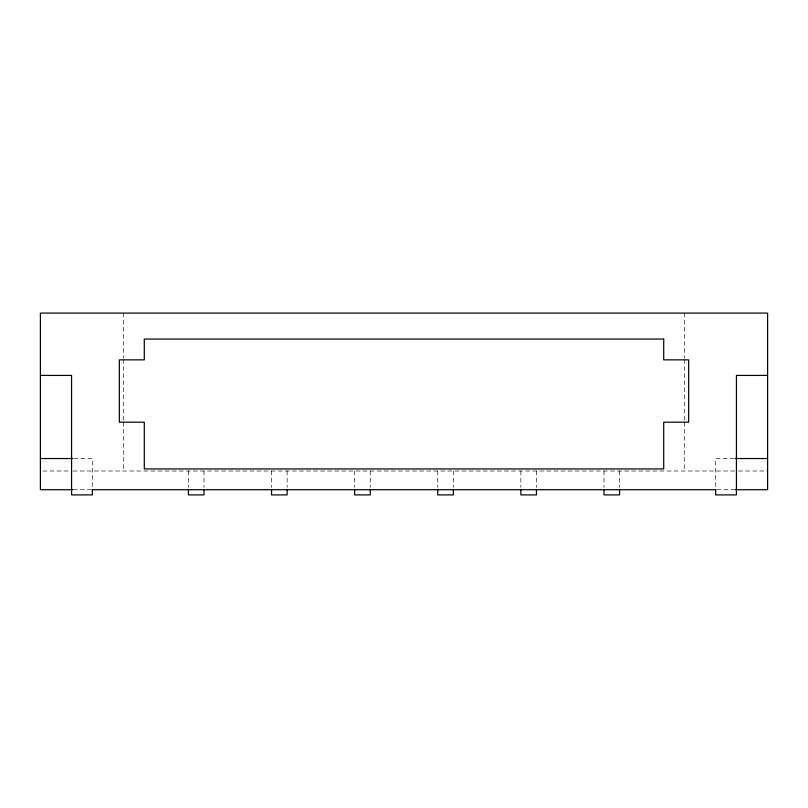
<?xml version="1.0" encoding="UTF-8"?>
<svg xmlns="http://www.w3.org/2000/svg" width="808" height="808" viewBox="0 0 808 808"><rect width="100%" height="100%" fill="white"/><g stroke="black" fill="none" stroke-linecap="round" stroke-linejoin="round"><path stroke-width="0.61" stroke-dasharray="4.04 3.03" d="M73.791 458.54L92.344 458.54L92.344 487.214M734.209 458.54L715.656 458.54L715.656 487.214M42.915 471.003L71.963 471.003M73.144 471.003L737.381 471.003M738.562 471.003L767.6 471.003M73.225 489.709L91.102 489.709M716.898 489.709L734.775 489.709M684.487 313.1L684.487 358.217M684.487 359.469L684.487 420.877M684.487 422.13L684.487 471.003M619.564 471.003L619.564 487.355M603.98 471.003L603.98 487.355M536.451 471.003L536.451 487.355M520.867 471.003L520.867 487.355M453.349 471.003L453.349 487.355M437.764 471.003L437.764 487.355M370.236 471.003L370.236 487.355M354.651 471.003L354.651 487.355M287.133 471.003L287.133 487.355M271.549 471.003L271.549 487.355M204.02 471.003L204.02 487.355M188.436 471.003L188.436 487.355M123.513 313.1L123.513 358.217M123.513 359.469L123.513 420.877M123.513 422.13L123.513 471.003"/><path stroke-width="1.21" d="M40.4 375.427L71.569 375.427L71.569 494.9L92.344 494.9L92.344 489.709M767.6 375.427L736.431 375.427L736.431 494.9L715.656 494.9L715.656 489.709M40.4 458.54L72.558 458.54M735.442 458.54L767.6 458.54M72.558 489.709L40.4 489.709L40.4 313.1L767.6 313.1L767.6 489.709L735.442 489.709M92.162 489.709L715.837 489.709M619.564 489.87L619.564 494.9L603.98 494.9L603.98 489.87M536.451 489.87L536.451 494.9L520.867 494.9L520.867 489.87M453.349 489.87L453.349 494.9L437.764 494.9L437.764 489.87M370.236 489.87L370.236 494.9L354.651 494.9L354.651 489.87M287.133 489.87L287.133 494.9L271.549 494.9L271.549 489.87M204.02 489.87L204.02 494.9L188.436 494.9L188.436 489.87M663.711 339.067L144.289 339.067L144.289 359.853L119.352 359.853L119.352 422.18L144.289 422.18L144.289 468.933L663.711 468.933L663.711 422.18L688.648 422.18L688.648 359.853L663.711 359.853L663.711 339.067"/></g></svg>
